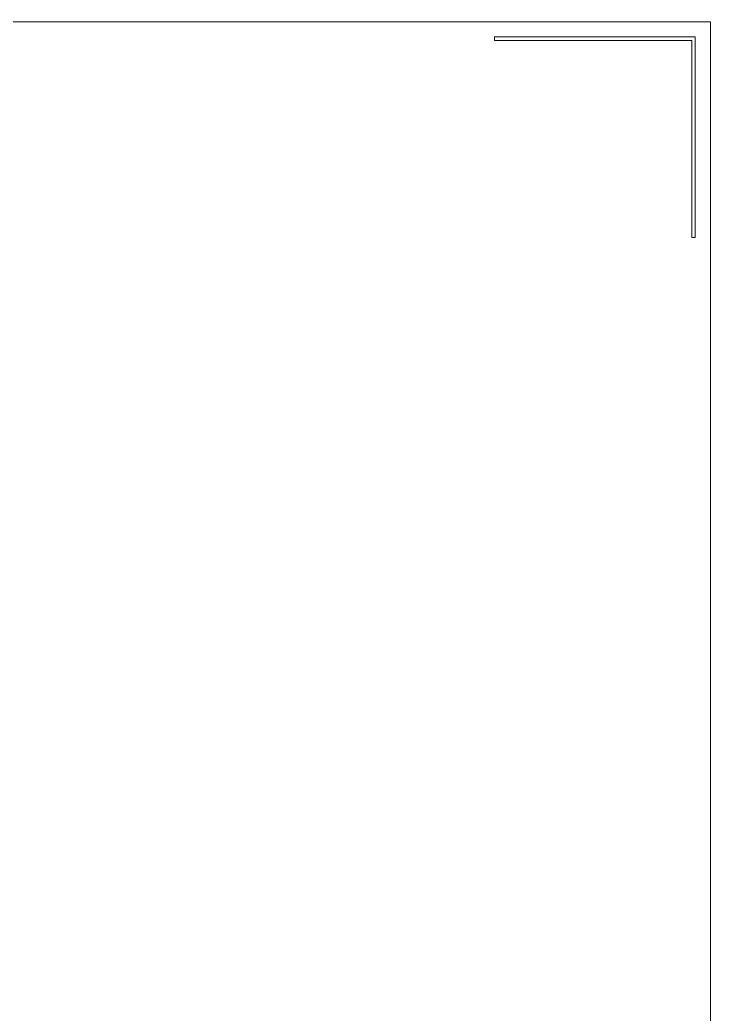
# Model space of a CAD drawing. Header units: inches. Extents: x 6.4 to 18.4, y 3.1 to 15.1.
# Drawn here: x 12.154 to 15.457, y 7.425 to 12.169 of the extents above; entities that cross this region are included whole.
import ezdxf

# ---------------------------------------------------------------- set-up
doc = ezdxf.new("R2010")
doc.units = ezdxf.units.IN
doc.header["$MEASUREMENT"] = 0
doc.layers.add('Design', color=7, linetype='Continuous', lineweight=0)

msp = doc.modelspace()

# ---------------------------------------------------------------- linework, layer by layer
at = {"layer": 'Design'}
for points, knots in [([(12.3829, 15.0948), (9.0691, 15.0948), (6.3829, 12.4085), (6.3829, 9.0948), (6.3829, 5.7811), (9.0691, 3.0948), (12.3829, 3.0948), (15.6966, 3.0948), (18.3829, 5.7811), (18.3829, 9.0948), (18.3829, 12.4085), (15.6966, 15.0948), (12.3829, 15.0948)], [0, 0, 0, 0, 1, 1, 1, 2, 2, 2, 3, 3, 3, 4, 4, 4, 4]), ([(12.3829, 14.3629), (9.4733, 14.3629), (7.1147, 12.0043), (7.1147, 9.0948), (7.1147, 6.1852), (9.4733, 3.8266), (12.3829, 3.8266), (15.2924, 3.8266), (17.651, 6.1852), (17.651, 9.0948), (17.651, 12.0043), (15.2924, 14.3629), (12.3829, 14.3629)], [0, 0, 0, 0, 1, 1, 1, 2, 2, 2, 3, 3, 3, 4, 4, 4, 4]), ([(9.3173, 6.0292), (9.3173, 6.0292), (9.3173, 12.1603), (9.3173, 12.1603), (9.3173, 12.1603), (15.4484, 12.1603), (15.4484, 12.1603), (15.4484, 12.1603), (15.4484, 6.0292), (15.4484, 6.0292), (15.4484, 6.0292), (9.3173, 6.0292), (9.3173, 6.0292)], [0, 0, 0, 0, 1, 1, 1, 2, 2, 2, 3, 3, 3, 4, 4, 4, 4]), ([(14.4192, 12.0882), (14.4192, 12.0882), (15.3763, 12.0882), (15.3763, 12.0882), (15.3763, 12.0882), (15.3763, 11.1312), (15.3763, 11.1312), (15.3763, 11.1312), (15.3596, 11.1312), (15.3596, 11.1312), (15.3596, 11.1312), (15.3596, 12.0715), (15.3596, 12.0715), (15.3596, 12.0715), (14.4192, 12.0715), (14.4192, 12.0715), (14.4192, 12.0715), (14.4192, 12.0882), (14.4192, 12.0882)], [0, 0, 0, 0, 1, 1, 1, 2, 2, 2, 3, 3, 3, 4, 4, 4, 5, 5, 5, 6, 6, 6, 6])]:
    msp.add_open_spline(points, degree=3, knots=knots, dxfattribs=at)

doc.saveas('drawing.dxf')
